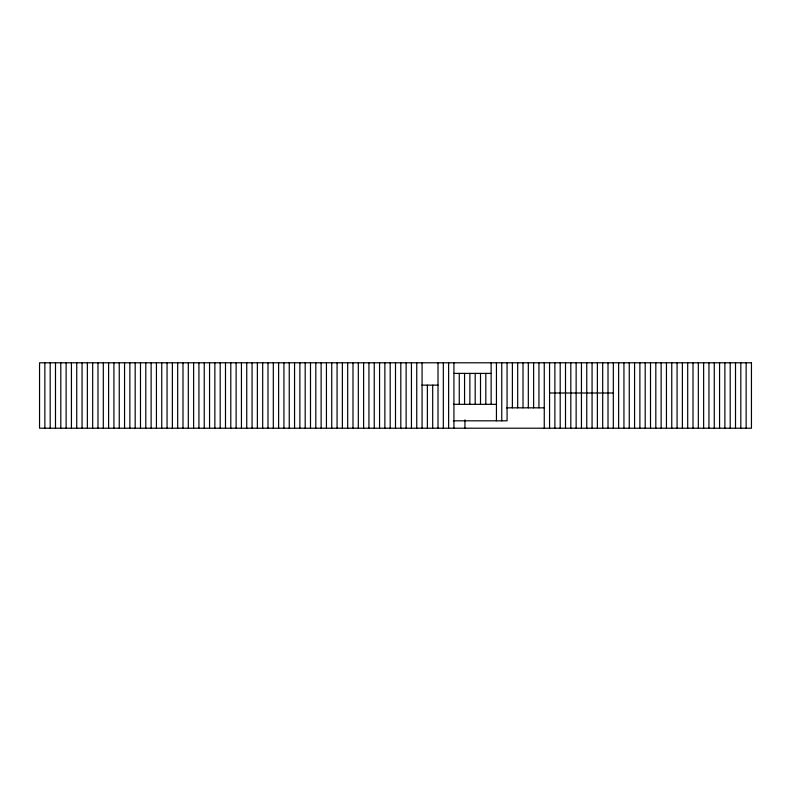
<?xml version="1.0" encoding="UTF-8"?>
<svg xmlns="http://www.w3.org/2000/svg" width="791" height="791" viewBox="0 0 791 791"><rect width="100%" height="100%" fill="white"/><g stroke="black" fill="none" stroke-linecap="round" stroke-linejoin="round"><path stroke-width="1.19" d="M453.935 373.401L491.132 373.401M421.949 385.138L438.006 385.138M549.567 393.008L613.322 393.008M453.421 404.33L496.441 404.33M506.418 407.84L544.257 407.84M453.421 420.822L507.071 420.822L507.071 362.792M746.14 362.792L746.14 428.208M740.821 362.792L740.821 428.208M735.511 362.792L735.511 428.208M730.202 362.792L730.202 428.208M724.882 362.792L724.882 428.208M719.573 362.792L719.573 428.208M714.263 362.792L714.263 428.208M708.944 362.792L708.944 428.208M703.634 362.792L703.634 428.208M698.324 362.792L698.324 428.208M693.015 362.792L693.015 428.208M687.695 362.792L687.695 428.208M682.386 362.792L682.386 428.208M677.076 362.792L677.076 428.208M671.757 362.792L671.757 428.208M666.447 362.792L666.447 428.208M661.138 362.792L661.138 428.208M655.818 362.792L655.818 428.208M650.509 362.792L650.509 428.208M645.199 362.792L645.199 428.208M639.879 362.792L639.879 428.208M634.57 362.792L634.57 428.208M629.26 362.792L629.26 428.208M623.941 362.792L623.941 428.208M618.631 362.792L618.631 428.208M613.322 362.792L613.322 428.208M608.012 362.792L608.012 428.208M602.693 362.792L602.693 428.208M597.383 362.792L597.383 428.208M592.073 362.792L592.073 428.208M586.754 362.792L586.754 428.208M581.444 362.792L581.444 428.208M576.135 362.792L576.135 428.208M570.815 362.792L570.815 428.208M565.506 362.792L565.506 428.208M560.196 362.792L560.196 428.208M554.877 362.792L554.877 428.208M549.567 362.792L549.567 428.208M544.257 362.792L544.257 428.208M538.938 362.792L538.938 407.84M533.628 362.792L533.628 407.84M528.319 362.792L528.319 407.84M523.009 362.792L523.009 407.84M517.69 362.792L517.69 407.84M512.38 362.792L512.38 407.84M501.751 362.792L501.751 420.822M496.441 362.792L496.441 420.822M491.132 362.792L491.132 404.33M485.812 373.401L485.812 404.33M480.503 373.401L480.503 404.33M475.193 373.401L475.193 404.33M469.874 373.401L469.874 404.33M464.93 419.823L464.93 428.208M464.564 373.401L464.564 404.33M459.255 373.401L459.255 404.33M453.935 362.792L453.935 428.208M448.626 362.792L448.626 428.208M443.316 362.792L443.316 428.208M438.006 362.792L438.006 428.208M432.687 385.138L432.687 428.208M427.377 385.138L427.377 428.208M422.068 362.792L422.068 428.208M416.748 362.792L416.748 428.208M411.439 362.792L411.439 428.208M406.129 362.792L406.129 428.208M400.81 362.792L400.81 428.208M395.5 362.792L395.5 428.208M390.19 362.792L390.19 428.208M384.871 362.792L384.871 428.208M379.561 362.792L379.561 428.208M374.252 362.792L374.252 428.208M368.932 362.792L368.932 428.208M363.623 362.792L363.623 428.208M358.313 362.792L358.313 428.208M352.994 362.792L352.994 428.208M347.684 362.792L347.684 428.208M342.374 362.792L342.374 428.208M337.065 362.792L337.065 428.208M331.745 362.792L331.745 428.208M326.436 362.792L326.436 428.208M321.126 362.792L321.126 428.208M315.807 362.792L315.807 428.208M310.497 362.792L310.497 428.208M305.188 362.792L305.188 428.208M299.868 362.792L299.868 428.208M294.559 362.792L294.559 428.208M289.249 362.792L289.249 428.208M283.929 362.792L283.929 428.208M278.62 362.792L278.62 428.208M273.31 362.792L273.31 428.208M267.991 362.792L267.991 428.208M262.681 362.792L262.681 428.208M257.372 362.792L257.372 428.208M252.062 362.792L252.062 428.208M246.743 362.792L246.743 428.208M241.433 362.792L241.433 428.208M236.123 362.792L236.123 428.208M230.804 362.792L230.804 428.208M225.494 362.792L225.494 428.208M220.185 362.792L220.185 428.208M214.865 362.792L214.865 428.208M209.556 362.792L209.556 428.208M204.246 362.792L204.246 428.208M198.927 362.792L198.927 428.208M193.617 362.792L193.617 428.208M188.307 362.792L188.307 428.208M182.988 362.792L182.988 428.208M177.678 362.792L177.678 428.208M172.369 362.792L172.369 428.208M167.059 362.792L167.059 428.208M161.74 362.792L161.74 428.208M156.43 362.792L156.43 428.208M151.121 362.792L151.121 428.208M145.801 362.792L145.801 428.208M140.491 362.792L140.491 428.208M135.182 362.792L135.182 428.208M129.862 362.792L129.862 428.208M124.553 362.792L124.553 428.208M119.243 362.792L119.243 428.208M113.924 362.792L113.924 428.208M108.614 362.792L108.614 428.208M103.305 362.792L103.305 428.208M97.985 362.792L97.985 428.208M92.676 362.792L92.676 428.208M87.366 362.792L87.366 428.208M82.056 362.792L82.056 428.208M76.737 362.792L76.737 428.208M71.427 362.792L71.427 428.208M66.118 362.792L66.118 428.208M60.798 362.792L60.798 428.208M55.489 362.792L55.489 428.208M50.179 362.792L50.179 428.208M44.86 362.792L44.86 428.208M751.45 362.792L39.55 362.792L39.55 428.208L751.45 428.208L751.45 362.792"/></g></svg>
